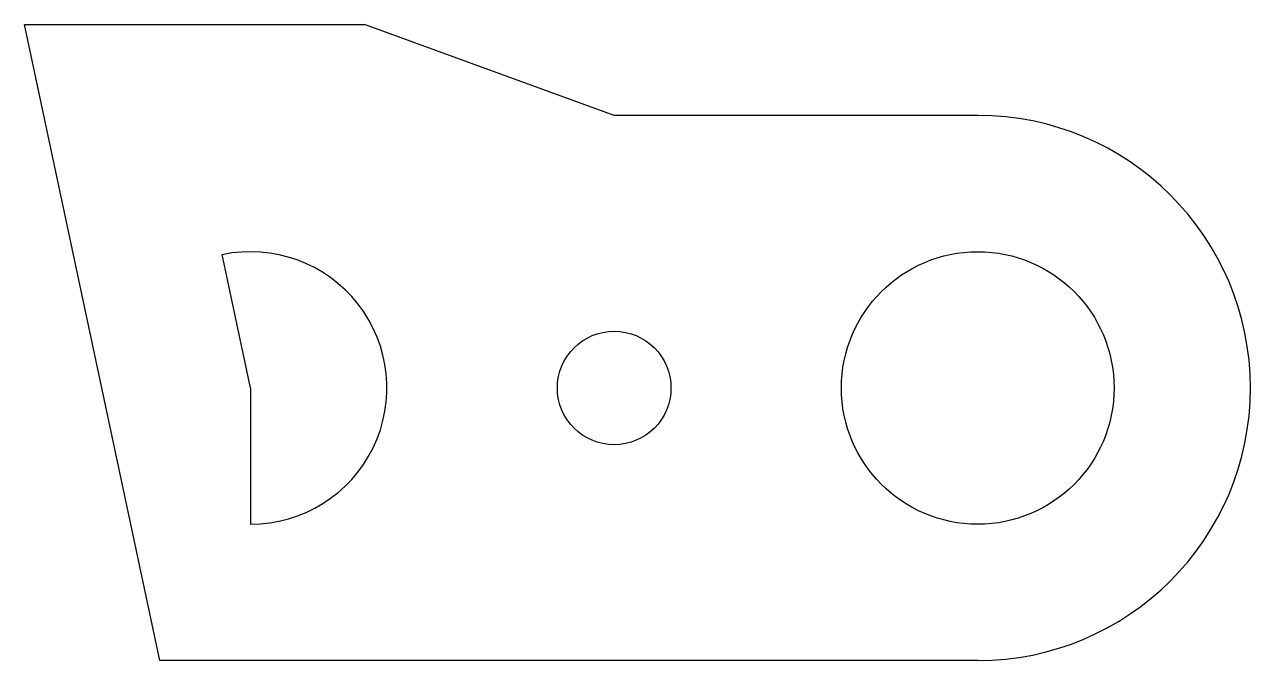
# Model space of a CAD drawing. Header units: millimetres. Extents: x 102 to 210, y 89 to 145.
import ezdxf

# ---------------------------------------------------------------- set-up
doc = ezdxf.new("R2010")
doc.units = ezdxf.units.MM
doc.layers.add('Contorno', color=7, linetype='Continuous', lineweight=25, true_color=0xffffff)

msp = doc.modelspace()

# ---------------------------------------------------------------- linework, layer by layer
at = {"layer": 'Contorno'}
for p, q in [((114.11, 88.74), (102.21, 144.74)), ((102.21, 144.74), (132.13, 144.74)), ((154.11, 136.74), (132.13, 144.74)), ((186.11, 136.74), (154.11, 136.74)), ((122.11, 112.74), (119.62, 124.48)), ((122.11, 112.74), (122.11, 100.74)), ((186.11, 88.74), (114.11, 88.74))]:
    msp.add_line(p, q, dxfattribs=at)
for centre, radius in [((186.11, 112.74), 12), ((154.11, 112.74), 5)]:
    msp.add_circle(centre, radius, dxfattribs=at)
for centre, radius, end in [((186.11, 112.74), 24, 90), ((122.11, 112.74), 12, 102)]:
    msp.add_arc(centre, radius, 270, end, dxfattribs=at)

doc.saveas('drawing.dxf')
